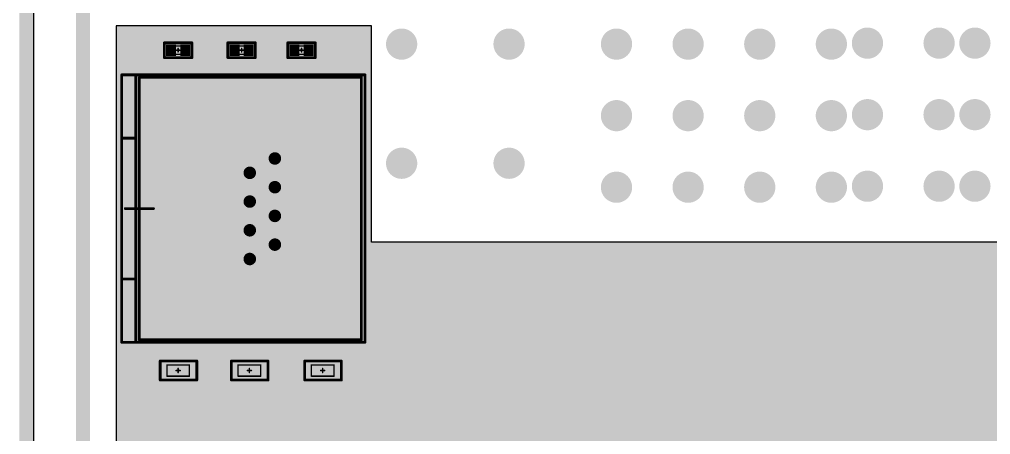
# Model space of a CAD drawing. Header units: millimetres. Extents: x 169 to 355, y 129 to 253.
# Drawn here: x 169.5 to 238.4, y 176.9 to 206.4 of the extents above; entities that cross this region are included whole.
import ezdxf

# ---------------------------------------------------------------- set-up
doc = ezdxf.new("R2010")
doc.units = ezdxf.units.MM
for name, color, linetype in [('BottomLayer', 5, 'Continuous'), ('BottomSolder', 6, 'Continuous'), ('InternalPlane1', 76, 'Continuous'), ('Mechanical1', 6, 'Continuous'), ('Mechanical15', 56, 'Continuous'), ('MultiLayer', 9, 'Continuous'), ('PadHoleLayer', 156, 'Continuous'), ('TopLayer', 1, 'Continuous'), ('TopOverlay', 2, 'Continuous'), ('TopPaste', 8, 'Continuous'), ('TopSolder', 216, 'Continuous')]:
    doc.layers.add(name, color=color, linetype=linetype)

# ---------------------------------------------------------------- blocks, each defined once
blk = doc.blocks.new('RJ_45_1376')
at = {"layer": 'BottomLayer'}
for points, const_width in [([(-3.935, 9.61, 1), (-3.185, 9.61, 1)], 0.75), ([(-1.895, 9.61, 1), (-1.145, 9.61, 1)], 0.75), ([(0.145, 9.61, 1), (0.895, 9.61, 1)], 0.75), ([(2.185, 9.61, 1), (2.935, 9.61, 1)], 0.75), ([(-8.68, 8.72, 1), (-7.58, 8.72, 1)], 1.1), ([(7.58, 8.72, 1), (8.68, 8.72, 1)], 1.1), ([(-2.915, 7.83, 1), (-2.165, 7.83, 1)], 0.75), ([(-0.875, 7.83, 1), (-0.125, 7.83, 1)], 0.75), ([(1.165, 7.83, 1), (1.915, 7.83, 1)], 0.75), ([(3.205, 7.83, 1), (3.955, 7.83, 1)], 0.75), ([(-7.163, 5.29, 1), (-5.537, 5.29, 1)], 1.625), ([(5.537, 5.29, 1), (7.163, 5.29, 1)], 1.625)]:
    blk.add_lwpolyline(points, format="xyb", close=True, dxfattribs=dict(at, const_width=const_width))
at = {"layer": 'BottomSolder'}
for points, const_width in [([(-3.986, 9.61, 1), (-3.134, 9.61, 1)], 0.852), ([(-1.946, 9.61, 1), (-1.094, 9.61, 1)], 0.852), ([(0.094, 9.61, 1), (0.946, 9.61, 1)], 0.852), ([(2.134, 9.61, 1), (2.986, 9.61, 1)], 0.852), ([(-8.731, 8.72, 1), (-7.529, 8.72, 1)], 1.202), ([(7.529, 8.72, 1), (8.731, 8.72, 1)], 1.202), ([(-2.966, 7.83, 1), (-2.114, 7.83, 1)], 0.852), ([(-0.926, 7.83, 1), (-0.074, 7.83, 1)], 0.852), ([(1.114, 7.83, 1), (1.966, 7.83, 1)], 0.852), ([(3.154, 7.83, 1), (4.006, 7.83, 1)], 0.852), ([(-7.213, 5.29, 1), (-5.487, 5.29, 1)], 1.727), ([(5.487, 5.29, 1), (7.213, 5.29, 1)], 1.727)]:
    blk.add_lwpolyline(points, format="xyb", close=True, dxfattribs=dict(at, const_width=const_width))
at = {"layer": 'InternalPlane1'}
for points, const_width in [([(-4.036, 9.61, 1), (-3.084, 9.61, 1)], 0.953), ([(-1.996, 9.61, 1), (-1.044, 9.61, 1)], 0.953), ([(0.044, 9.61, 1), (0.996, 9.61, 1)], 0.953), ([(2.084, 9.61, 1), (3.036, 9.61, 1)], 0.953), ([(-8.776, 8.72, 1), (-7.484, 8.72, 1)], 1.293), ([(7.484, 8.72, 1), (8.776, 8.72, 1)], 1.293), ([(-3.016, 7.83, 1), (-2.064, 7.83, 1)], 0.953), ([(-0.976, 7.83, 1), (-0.024, 7.83, 1)], 0.953), ([(1.064, 7.83, 1), (2.016, 7.83, 1)], 0.953), ([(3.104, 7.83, 1), (4.056, 7.83, 1)], 0.953), ([(-7.417, 5.29, 1), (-5.283, 5.29, 1)], 2.133), ([(5.283, 5.29, 1), (7.417, 5.29, 1)], 2.133)]:
    blk.add_lwpolyline(points, format="xyb", close=True, dxfattribs=dict(at, const_width=const_width))
at = {"layer": 'Mechanical1', "const_width": 0.2}
for points in [[(9.322, 15.748), (-9.322, 15.748)], [(-9.322, 0), (-9.322, 15.748)], [(9.322, 0), (9.322, 15.748)], [(9.322, 0), (-9.322, 0)]]:
    blk.add_lwpolyline(points, dxfattribs=at)
at = {"layer": 'Mechanical1', "const_width": 0.1}
for points in [[(-9.372, 15.748, 1), (-9.272, 15.748, 1)], [(-9.372, 15.748, 1), (-9.272, 15.748, 1)], [(9.272, 15.748, 1), (9.372, 15.748, 1)], [(9.272, 15.748, 1), (9.372, 15.748, 1)], [(-9.372, 0, 1), (-9.272, 0, 1)], [(-9.372, 0, 1), (-9.272, 0, 1)], [(9.272, 0, 1), (9.372, 0, 1)], [(9.272, 0, 1), (9.372, 0, 1)]]:
    blk.add_lwpolyline(points, format="xyb", close=True, dxfattribs=at)
at = {"layer": 'Mechanical15', "const_width": 0.2}
for points in [[(-9.5, -1.25), (-9.5, 16)], [(9.5, 16), (-9.5, 16)], [(9.5, -1.25), (9.5, 16)], [(0, -1), (0, 1)], [(1, 0), (-1, 0)], [(9.5, -1.25), (-9.5, -1.25)]]:
    blk.add_lwpolyline(points, dxfattribs=at)
at = {"layer": 'Mechanical15', "const_width": 0.1}
for points in [[(-9.55, 16, 1), (-9.45, 16, 1)], [(-9.55, 16, 1), (-9.45, 16, 1)], [(9.45, 16, 1), (9.55, 16, 1)], [(9.45, 16, 1), (9.55, 16, 1)], [(-0.05, 1, 1), (0.05, 1, 1)], [(-1.05, 0, 1), (-0.95, 0, 1)], [(0.95, 0, 1), (1.05, 0, 1)], [(-9.55, -1.25, 1), (-9.45, -1.25, 1)], [(-9.55, -1.25, 1), (-9.45, -1.25, 1)], [(-0.05, -1, 1), (0.05, -1, 1)], [(9.45, -1.25, 1), (9.55, -1.25, 1)], [(9.45, -1.25, 1), (9.55, -1.25, 1)]]:
    blk.add_lwpolyline(points, format="xyb", close=True, dxfattribs=at)
at = {"layer": 'MultiLayer'}
for points, const_width in [([(-3.935, 9.61, 1), (-3.185, 9.61, 1)], 0.75), ([(-1.895, 9.61, 1), (-1.145, 9.61, 1)], 0.75), ([(0.145, 9.61, 1), (0.895, 9.61, 1)], 0.75), ([(2.185, 9.61, 1), (2.935, 9.61, 1)], 0.75), ([(-8.68, 8.72, 1), (-7.58, 8.72, 1)], 1.1), ([(7.58, 8.72, 1), (8.68, 8.72, 1)], 1.1), ([(-2.915, 7.83, 1), (-2.165, 7.83, 1)], 0.75), ([(-0.875, 7.83, 1), (-0.125, 7.83, 1)], 0.75), ([(1.165, 7.83, 1), (1.915, 7.83, 1)], 0.75), ([(3.205, 7.83, 1), (3.955, 7.83, 1)], 0.75), ([(-7.163, 5.29, 1), (-5.537, 5.29, 1)], 1.625), ([(5.537, 5.29, 1), (7.163, 5.29, 1)], 1.625)]:
    blk.add_lwpolyline(points, format="xyb", close=True, dxfattribs=dict(at, const_width=const_width))
at = {"layer": 'PadHoleLayer'}
for points, const_width in [([(-3.782, 9.61, 1), (-3.338, 9.61, 1)], 0.445), ([(-1.742, 9.61, 1), (-1.298, 9.61, 1)], 0.445), ([(0.298, 9.61, 1), (0.742, 9.61, 1)], 0.445), ([(2.338, 9.61, 1), (2.782, 9.61, 1)], 0.445), ([(-8.522, 8.72, 1), (-7.738, 8.72, 1)], 0.785), ([(7.738, 8.72, 1), (8.522, 8.72, 1)], 0.785), ([(-2.762, 7.83, 1), (-2.318, 7.83, 1)], 0.445), ([(-0.722, 7.83, 1), (-0.278, 7.83, 1)], 0.445), ([(1.318, 7.83, 1), (1.762, 7.83, 1)], 0.445), ([(3.358, 7.83, 1), (3.802, 7.83, 1)], 0.445), ([(-7.163, 5.29, 1), (-5.537, 5.29, 1)], 1.625), ([(5.537, 5.29, 1), (7.163, 5.29, 1)], 1.625)]:
    blk.add_lwpolyline(points, format="xyb", close=True, dxfattribs=dict(at, const_width=const_width))
at = {"layer": 'TopLayer'}
for points, const_width in [([(-3.935, 9.61, 1), (-3.185, 9.61, 1)], 0.75), ([(-1.895, 9.61, 1), (-1.145, 9.61, 1)], 0.75), ([(0.145, 9.61, 1), (0.895, 9.61, 1)], 0.75), ([(2.185, 9.61, 1), (2.935, 9.61, 1)], 0.75), ([(-8.68, 8.72, 1), (-7.58, 8.72, 1)], 1.1), ([(7.58, 8.72, 1), (8.68, 8.72, 1)], 1.1), ([(-2.915, 7.83, 1), (-2.165, 7.83, 1)], 0.75), ([(-0.875, 7.83, 1), (-0.125, 7.83, 1)], 0.75), ([(1.165, 7.83, 1), (1.915, 7.83, 1)], 0.75), ([(3.205, 7.83, 1), (3.955, 7.83, 1)], 0.75), ([(-7.163, 5.29, 1), (-5.537, 5.29, 1)], 1.625), ([(5.537, 5.29, 1), (7.163, 5.29, 1)], 1.625)]:
    blk.add_lwpolyline(points, format="xyb", close=True, dxfattribs=dict(at, const_width=const_width))
at = {"layer": 'TopOverlay', "const_width": 0.2}
for points in [[(9.5, 16), (-9.5, 16)], [(-9.5, -0.25), (-9.5, 16)], [(9.5, -0.25), (9.5, 16)], [(9.5, -0.25), (-9.5, -0.25)], [(-9.5, -1.25), (-9.5, -0.25)], [(-5, -1.25), (-5, -0.25)], [(5, -1.25), (5, -0.25)], [(9.5, -1.25), (9.5, -0.25)], [(9.5, -1.25), (-9.5, -1.25)]]:
    blk.add_lwpolyline(points, dxfattribs=at)
at = {"layer": 'TopOverlay', "const_width": 0.1}
for points in [[(-9.55, 16, 1), (-9.45, 16, 1)], [(-9.55, 16, 1), (-9.45, 16, 1)], [(9.45, 16, 1), (9.55, 16, 1)], [(9.45, 16, 1), (9.55, 16, 1)], [(-9.55, -0.25, 1), (-9.45, -0.25, 1)], [(-9.55, -0.25, 1), (-9.45, -0.25, 1)], [(-9.55, -0.25, 1), (-9.45, -0.25, 1)], [(-5.05, -0.25, 1), (-4.95, -0.25, 1)], [(4.95, -0.25, 1), (5.05, -0.25, 1)], [(9.45, -0.25, 1), (9.55, -0.25, 1)], [(9.45, -0.25, 1), (9.55, -0.25, 1)], [(9.45, -0.25, 1), (9.55, -0.25, 1)], [(-9.55, -1.25, 1), (-9.45, -1.25, 1)], [(-9.55, -1.25, 1), (-9.45, -1.25, 1)], [(-5.05, -1.25, 1), (-4.95, -1.25, 1)], [(4.95, -1.25, 1), (5.05, -1.25, 1)], [(9.45, -1.25, 1), (9.55, -1.25, 1)], [(9.45, -1.25, 1), (9.55, -1.25, 1)]]:
    blk.add_lwpolyline(points, format="xyb", close=True, dxfattribs=at)
at = {"layer": 'TopOverlay'}
for points in [[(-9.5, -1.25), (-5, -1.25), (-9.5, -0.25), (-5, -0.25)], [(5, -1.25), (9.5, -1.25), (5, -0.25), (9.5, -0.25)]]:
    blk.add_solid(points, dxfattribs=at)
at = {"layer": 'TopSolder'}
for points, const_width in [([(-3.986, 9.61, 1), (-3.134, 9.61, 1)], 0.852), ([(-1.946, 9.61, 1), (-1.094, 9.61, 1)], 0.852), ([(0.094, 9.61, 1), (0.946, 9.61, 1)], 0.852), ([(2.134, 9.61, 1), (2.986, 9.61, 1)], 0.852), ([(-8.731, 8.72, 1), (-7.529, 8.72, 1)], 1.202), ([(7.529, 8.72, 1), (8.731, 8.72, 1)], 1.202), ([(-2.966, 7.83, 1), (-2.114, 7.83, 1)], 0.852), ([(-0.926, 7.83, 1), (-0.074, 7.83, 1)], 0.852), ([(1.114, 7.83, 1), (1.966, 7.83, 1)], 0.852), ([(3.154, 7.83, 1), (4.006, 7.83, 1)], 0.852), ([(-7.213, 5.29, 1), (-5.487, 5.29, 1)], 1.727), ([(5.487, 5.29, 1), (7.213, 5.29, 1)], 1.727)]:
    blk.add_lwpolyline(points, format="xyb", close=True, dxfattribs=dict(at, const_width=const_width))
blk = doc.blocks.new('R0402_1613')
at = {"layer": 'Mechanical1', "const_width": 0.1}
for points in [[(0.52, 0.3), (-0.52, 0.3)], [(-0.52, 0.3), (-0.52, -0.3)], [(0.52, 0.3), (0.52, -0.3)], [(0.52, -0.3), (-0.52, -0.3)]]:
    blk.add_lwpolyline(points, dxfattribs=at)
at = {"layer": 'Mechanical1', "const_width": 0.05}
for points in [[(-0.545, 0.3, 1), (-0.495, 0.3, 1)], [(-0.545, 0.3, 1), (-0.495, 0.3, 1)], [(0.495, 0.3, 1), (0.545, 0.3, 1)], [(0.495, 0.3, 1), (0.545, 0.3, 1)], [(-0.545, -0.3, 1), (-0.495, -0.3, 1)], [(-0.545, -0.3, 1), (-0.495, -0.3, 1)], [(0.495, -0.3, 1), (0.545, -0.3, 1)], [(0.495, -0.3, 1), (0.545, -0.3, 1)]]:
    blk.add_lwpolyline(points, format="xyb", close=True, dxfattribs=at)
at = {"layer": 'Mechanical15', "const_width": 0.1}
for points in [[(0.975, 0.525), (-0.975, 0.525)], [(-0.975, 0.525), (-0.975, -0.525)], [(0.125, 0), (-0.125, 0)], [(0, 0.125), (0, -0.125)], [(0.975, 0.525), (0.975, -0.525)], [(0.975, -0.525), (-0.975, -0.525)]]:
    blk.add_lwpolyline(points, dxfattribs=at)
at = {"layer": 'Mechanical15', "const_width": 0.05}
for points in [[(-1, 0.525, 1), (-0.95, 0.525, 1)], [(-1, 0.525, 1), (-0.95, 0.525, 1)], [(-0.15, 0, 1), (-0.1, 0, 1)], [(-0.025, 0.125, 1), (0.025, 0.125, 1)], [(0.1, 0, 1), (0.15, 0, 1)], [(0.95, 0.525, 1), (1, 0.525, 1)], [(0.95, 0.525, 1), (1, 0.525, 1)], [(-1, -0.525, 1), (-0.95, -0.525, 1)], [(-1, -0.525, 1), (-0.95, -0.525, 1)], [(-0.025, -0.125, 1), (0.025, -0.125, 1)], [(0.95, -0.525, 1), (1, -0.525, 1)], [(0.95, -0.525, 1), (1, -0.525, 1)]]:
    blk.add_lwpolyline(points, format="xyb", close=True, dxfattribs=at)
at = {"layer": 'TopLayer'}
for points in [[(-0.75, 0.3), (-0.75, -0.3), (-0.25, 0.3), (-0.25, -0.3)], [(0.25, 0.3), (0.25, -0.3), (0.75, 0.3), (0.75, -0.3)]]:
    blk.add_solid(points, dxfattribs=at)
at = {"layer": 'TopOverlay', "const_width": 0.2}
for points in [[(-0.975, 0.525), (-0.975, -0.525)], [(0.975, 0.525), (-0.975, 0.525)], [(0.975, 0.525), (0.975, -0.525)], [(0.975, -0.525), (-0.975, -0.525)]]:
    blk.add_lwpolyline(points, dxfattribs=at)
at = {"layer": 'TopOverlay', "const_width": 0.1}
for points in [[(-1.025, 0.525, 1), (-0.925, 0.525, 1)], [(-1.025, 0.525, 1), (-0.925, 0.525, 1)], [(0.925, 0.525, 1), (1.025, 0.525, 1)], [(0.925, 0.525, 1), (1.025, 0.525, 1)], [(-1.025, -0.525, 1), (-0.925, -0.525, 1)], [(-1.025, -0.525, 1), (-0.925, -0.525, 1)], [(0.925, -0.525, 1), (1.025, -0.525, 1)], [(0.925, -0.525, 1), (1.025, -0.525, 1)]]:
    blk.add_lwpolyline(points, format="xyb", close=True, dxfattribs=at)
at = {"layer": 'TopPaste'}
for points in [[(-0.75, 0.3), (-0.75, -0.3), (-0.25, 0.3), (-0.25, -0.3)], [(0.25, 0.3), (0.25, -0.3), (0.75, 0.3), (0.75, -0.3)]]:
    blk.add_solid(points, dxfattribs=at)
at = {"layer": 'TopSolder'}
for points in [[(-0.852, 0.402), (-0.852, -0.402), (-0.148, 0.402), (-0.148, -0.402)], [(0.148, 0.402), (0.148, -0.402), (0.852, 0.402), (0.852, -0.402)]]:
    blk.add_solid(points, dxfattribs=at)
blk = doc.blocks.new('R0402_1614')
at = {"layer": 'Mechanical1', "const_width": 0.1}
for points in [[(0.52, 0.3), (-0.52, 0.3)], [(-0.52, 0.3), (-0.52, -0.3)], [(0.52, 0.3), (0.52, -0.3)], [(0.52, -0.3), (-0.52, -0.3)]]:
    blk.add_lwpolyline(points, dxfattribs=at)
at = {"layer": 'Mechanical1', "const_width": 0.05}
for points in [[(-0.545, 0.3, 1), (-0.495, 0.3, 1)], [(-0.545, 0.3, 1), (-0.495, 0.3, 1)], [(0.495, 0.3, 1), (0.545, 0.3, 1)], [(0.495, 0.3, 1), (0.545, 0.3, 1)], [(-0.545, -0.3, 1), (-0.495, -0.3, 1)], [(-0.545, -0.3, 1), (-0.495, -0.3, 1)], [(0.495, -0.3, 1), (0.545, -0.3, 1)], [(0.495, -0.3, 1), (0.545, -0.3, 1)]]:
    blk.add_lwpolyline(points, format="xyb", close=True, dxfattribs=at)
at = {"layer": 'Mechanical15', "const_width": 0.1}
for points in [[(0.975, 0.525), (-0.975, 0.525)], [(-0.975, 0.525), (-0.975, -0.525)], [(0.125, 0), (-0.125, 0)], [(0, 0.125), (0, -0.125)], [(0.975, 0.525), (0.975, -0.525)], [(0.975, -0.525), (-0.975, -0.525)]]:
    blk.add_lwpolyline(points, dxfattribs=at)
at = {"layer": 'Mechanical15', "const_width": 0.05}
for points in [[(-1, 0.525, 1), (-0.95, 0.525, 1)], [(-1, 0.525, 1), (-0.95, 0.525, 1)], [(-0.15, 0, 1), (-0.1, 0, 1)], [(-0.025, 0.125, 1), (0.025, 0.125, 1)], [(0.1, 0, 1), (0.15, 0, 1)], [(0.95, 0.525, 1), (1, 0.525, 1)], [(0.95, 0.525, 1), (1, 0.525, 1)], [(-1, -0.525, 1), (-0.95, -0.525, 1)], [(-1, -0.525, 1), (-0.95, -0.525, 1)], [(-0.025, -0.125, 1), (0.025, -0.125, 1)], [(0.95, -0.525, 1), (1, -0.525, 1)], [(0.95, -0.525, 1), (1, -0.525, 1)]]:
    blk.add_lwpolyline(points, format="xyb", close=True, dxfattribs=at)
at = {"layer": 'TopLayer'}
for points in [[(-0.75, 0.3), (-0.75, -0.3), (-0.25, 0.3), (-0.25, -0.3)], [(0.25, 0.3), (0.25, -0.3), (0.75, 0.3), (0.75, -0.3)]]:
    blk.add_solid(points, dxfattribs=at)
at = {"layer": 'TopOverlay', "const_width": 0.2}
for points in [[(-0.975, 0.525), (-0.975, -0.525)], [(0.975, 0.525), (-0.975, 0.525)], [(0.975, 0.525), (0.975, -0.525)], [(0.975, -0.525), (-0.975, -0.525)]]:
    blk.add_lwpolyline(points, dxfattribs=at)
at = {"layer": 'TopOverlay', "const_width": 0.1}
for points in [[(-1.025, 0.525, 1), (-0.925, 0.525, 1)], [(-1.025, 0.525, 1), (-0.925, 0.525, 1)], [(0.925, 0.525, 1), (1.025, 0.525, 1)], [(0.925, 0.525, 1), (1.025, 0.525, 1)], [(-1.025, -0.525, 1), (-0.925, -0.525, 1)], [(-1.025, -0.525, 1), (-0.925, -0.525, 1)], [(0.925, -0.525, 1), (1.025, -0.525, 1)], [(0.925, -0.525, 1), (1.025, -0.525, 1)]]:
    blk.add_lwpolyline(points, format="xyb", close=True, dxfattribs=at)
at = {"layer": 'TopPaste'}
for points in [[(-0.75, 0.3), (-0.75, -0.3), (-0.25, 0.3), (-0.25, -0.3)], [(0.25, 0.3), (0.25, -0.3), (0.75, 0.3), (0.75, -0.3)]]:
    blk.add_solid(points, dxfattribs=at)
at = {"layer": 'TopSolder'}
for points in [[(-0.852, 0.402), (-0.852, -0.402), (-0.148, 0.402), (-0.148, -0.402)], [(0.148, 0.402), (0.148, -0.402), (0.852, 0.402), (0.852, -0.402)]]:
    blk.add_solid(points, dxfattribs=at)
blk = doc.blocks.new('R0402_1615')
at = {"layer": 'Mechanical1', "const_width": 0.1}
for points in [[(0.52, 0.3), (-0.52, 0.3)], [(-0.52, 0.3), (-0.52, -0.3)], [(0.52, 0.3), (0.52, -0.3)], [(0.52, -0.3), (-0.52, -0.3)]]:
    blk.add_lwpolyline(points, dxfattribs=at)
at = {"layer": 'Mechanical1', "const_width": 0.05}
for points in [[(-0.545, 0.3, 1), (-0.495, 0.3, 1)], [(-0.545, 0.3, 1), (-0.495, 0.3, 1)], [(0.495, 0.3, 1), (0.545, 0.3, 1)], [(0.495, 0.3, 1), (0.545, 0.3, 1)], [(-0.545, -0.3, 1), (-0.495, -0.3, 1)], [(-0.545, -0.3, 1), (-0.495, -0.3, 1)], [(0.495, -0.3, 1), (0.545, -0.3, 1)], [(0.495, -0.3, 1), (0.545, -0.3, 1)]]:
    blk.add_lwpolyline(points, format="xyb", close=True, dxfattribs=at)
at = {"layer": 'Mechanical15', "const_width": 0.1}
for points in [[(0.975, 0.525), (-0.975, 0.525)], [(-0.975, 0.525), (-0.975, -0.525)], [(0.125, 0), (-0.125, 0)], [(0, 0.125), (0, -0.125)], [(0.975, 0.525), (0.975, -0.525)], [(0.975, -0.525), (-0.975, -0.525)]]:
    blk.add_lwpolyline(points, dxfattribs=at)
at = {"layer": 'Mechanical15', "const_width": 0.05}
for points in [[(-1, 0.525, 1), (-0.95, 0.525, 1)], [(-1, 0.525, 1), (-0.95, 0.525, 1)], [(-0.15, 0, 1), (-0.1, 0, 1)], [(-0.025, 0.125, 1), (0.025, 0.125, 1)], [(0.1, 0, 1), (0.15, 0, 1)], [(0.95, 0.525, 1), (1, 0.525, 1)], [(0.95, 0.525, 1), (1, 0.525, 1)], [(-1, -0.525, 1), (-0.95, -0.525, 1)], [(-1, -0.525, 1), (-0.95, -0.525, 1)], [(-0.025, -0.125, 1), (0.025, -0.125, 1)], [(0.95, -0.525, 1), (1, -0.525, 1)], [(0.95, -0.525, 1), (1, -0.525, 1)]]:
    blk.add_lwpolyline(points, format="xyb", close=True, dxfattribs=at)
at = {"layer": 'TopLayer'}
for points in [[(-0.75, 0.3), (-0.75, -0.3), (-0.25, 0.3), (-0.25, -0.3)], [(0.25, 0.3), (0.25, -0.3), (0.75, 0.3), (0.75, -0.3)]]:
    blk.add_solid(points, dxfattribs=at)
at = {"layer": 'TopOverlay', "const_width": 0.2}
for points in [[(-0.975, 0.525), (-0.975, -0.525)], [(0.975, 0.525), (-0.975, 0.525)], [(0.975, 0.525), (0.975, -0.525)], [(0.975, -0.525), (-0.975, -0.525)]]:
    blk.add_lwpolyline(points, dxfattribs=at)
at = {"layer": 'TopOverlay', "const_width": 0.1}
for points in [[(-1.025, 0.525, 1), (-0.925, 0.525, 1)], [(-1.025, 0.525, 1), (-0.925, 0.525, 1)], [(0.925, 0.525, 1), (1.025, 0.525, 1)], [(0.925, 0.525, 1), (1.025, 0.525, 1)], [(-1.025, -0.525, 1), (-0.925, -0.525, 1)], [(-1.025, -0.525, 1), (-0.925, -0.525, 1)], [(0.925, -0.525, 1), (1.025, -0.525, 1)], [(0.925, -0.525, 1), (1.025, -0.525, 1)]]:
    blk.add_lwpolyline(points, format="xyb", close=True, dxfattribs=at)
at = {"layer": 'TopPaste'}
for points in [[(-0.75, 0.3), (-0.75, -0.3), (-0.25, 0.3), (-0.25, -0.3)], [(0.25, 0.3), (0.25, -0.3), (0.75, 0.3), (0.75, -0.3)]]:
    blk.add_solid(points, dxfattribs=at)
at = {"layer": 'TopSolder'}
for points in [[(-0.852, 0.402), (-0.852, -0.402), (-0.148, 0.402), (-0.148, -0.402)], [(0.148, 0.402), (0.148, -0.402), (0.852, 0.402), (0.852, -0.402)]]:
    blk.add_solid(points, dxfattribs=at)
blk = doc.blocks.new('R0603_1616')
at = {"layer": 'Mechanical1', "const_width": 0.1}
for points in [[(-0.8, -0.4), (-0.8, 0.4)], [(-0.8, 0.4), (0.8, 0.4)], [(0.8, -0.4), (0.8, 0.4)], [(-0.8, -0.4), (0.8, -0.4)]]:
    blk.add_lwpolyline(points, dxfattribs=at)
at = {"layer": 'Mechanical1', "const_width": 0.05}
for points in [[(-0.825, 0.4, 1), (-0.775, 0.4, 1)], [(-0.825, 0.4, 1), (-0.775, 0.4, 1)], [(0.775, 0.4, 1), (0.825, 0.4, 1)], [(0.775, 0.4, 1), (0.825, 0.4, 1)], [(-0.825, -0.4, 1), (-0.775, -0.4, 1)], [(-0.825, -0.4, 1), (-0.775, -0.4, 1)], [(0.775, -0.4, 1), (0.825, -0.4, 1)], [(0.775, -0.4, 1), (0.825, -0.4, 1)]]:
    blk.add_lwpolyline(points, format="xyb", close=True, dxfattribs=at)
at = {"layer": 'Mechanical15', "const_width": 0.1}
for points in [[(-1.275, -0.675), (-1.275, 0.675)], [(-1.275, 0.675), (1.325, 0.675)], [(1.325, -0.675), (1.325, 0.675)], [(-0.15, 0), (0.15, 0)], [(0, -0.15), (0, 0.15)], [(-1.275, -0.675), (1.325, -0.675)]]:
    blk.add_lwpolyline(points, dxfattribs=at)
at = {"layer": 'Mechanical15', "const_width": 0.05}
for points in [[(-1.3, 0.675, 1), (-1.25, 0.675, 1)], [(-1.3, 0.675, 1), (-1.25, 0.675, 1)], [(1.3, 0.675, 1), (1.35, 0.675, 1)], [(1.3, 0.675, 1), (1.35, 0.675, 1)], [(-0.175, 0, 1), (-0.125, 0, 1)], [(-0.025, 0.15, 1), (0.025, 0.15, 1)], [(0.125, 0, 1), (0.175, 0, 1)], [(-1.3, -0.675, 1), (-1.25, -0.675, 1)], [(-1.3, -0.675, 1), (-1.25, -0.675, 1)], [(-0.025, -0.15, 1), (0.025, -0.15, 1)], [(1.3, -0.675, 1), (1.35, -0.675, 1)], [(1.3, -0.675, 1), (1.35, -0.675, 1)]]:
    blk.add_lwpolyline(points, format="xyb", close=True, dxfattribs=at)
at = {"layer": 'TopLayer'}
for points in [[(-1.05, 0.45), (-1.05, -0.45), (-0.45, 0.45), (-0.45, -0.45)], [(0.5, 0.45), (0.5, -0.45), (1.1, 0.45), (1.1, -0.45)]]:
    blk.add_solid(points, dxfattribs=at)
at = {"layer": 'TopOverlay', "const_width": 0.2}
for points in [[(-1.275, -0.675), (-1.275, 0.675)], [(-1.275, 0.675), (1.325, 0.675)], [(1.325, -0.675), (1.325, 0.675)], [(-1.275, -0.675), (1.325, -0.675)]]:
    blk.add_lwpolyline(points, dxfattribs=at)
at = {"layer": 'TopOverlay', "const_width": 0.1}
for points in [[(-1.325, 0.675, 1), (-1.225, 0.675, 1)], [(-1.325, 0.675, 1), (-1.225, 0.675, 1)], [(1.275, 0.675, 1), (1.375, 0.675, 1)], [(1.275, 0.675, 1), (1.375, 0.675, 1)], [(-1.325, -0.675, 1), (-1.225, -0.675, 1)], [(-1.325, -0.675, 1), (-1.225, -0.675, 1)], [(1.275, -0.675, 1), (1.375, -0.675, 1)], [(1.275, -0.675, 1), (1.375, -0.675, 1)]]:
    blk.add_lwpolyline(points, format="xyb", close=True, dxfattribs=at)
at = {"layer": 'TopPaste'}
for points in [[(-1.05, 0.45), (-1.05, -0.45), (-0.45, 0.45), (-0.45, -0.45)], [(0.5, 0.45), (0.5, -0.45), (1.1, 0.45), (1.1, -0.45)]]:
    blk.add_solid(points, dxfattribs=at)
at = {"layer": 'TopSolder'}
for points in [[(-1.152, 0.552), (-1.152, -0.552), (-0.348, 0.552), (-0.348, -0.552)], [(0.398, 0.552), (0.398, -0.552), (1.202, 0.552), (1.202, -0.552)]]:
    blk.add_solid(points, dxfattribs=at)
blk = doc.blocks.new('R0603_1617')
at = {"layer": 'Mechanical1', "const_width": 0.1}
for points in [[(-0.8, -0.4), (-0.8, 0.4)], [(-0.8, 0.4), (0.8, 0.4)], [(0.8, -0.4), (0.8, 0.4)], [(-0.8, -0.4), (0.8, -0.4)]]:
    blk.add_lwpolyline(points, dxfattribs=at)
at = {"layer": 'Mechanical1', "const_width": 0.05}
for points in [[(-0.825, 0.4, 1), (-0.775, 0.4, 1)], [(-0.825, 0.4, 1), (-0.775, 0.4, 1)], [(0.775, 0.4, 1), (0.825, 0.4, 1)], [(0.775, 0.4, 1), (0.825, 0.4, 1)], [(-0.825, -0.4, 1), (-0.775, -0.4, 1)], [(-0.825, -0.4, 1), (-0.775, -0.4, 1)], [(0.775, -0.4, 1), (0.825, -0.4, 1)], [(0.775, -0.4, 1), (0.825, -0.4, 1)]]:
    blk.add_lwpolyline(points, format="xyb", close=True, dxfattribs=at)
at = {"layer": 'Mechanical15', "const_width": 0.1}
for points in [[(-1.275, -0.675), (-1.275, 0.675)], [(-1.275, 0.675), (1.325, 0.675)], [(1.325, -0.675), (1.325, 0.675)], [(-0.15, 0), (0.15, 0)], [(0, -0.15), (0, 0.15)], [(-1.275, -0.675), (1.325, -0.675)]]:
    blk.add_lwpolyline(points, dxfattribs=at)
at = {"layer": 'Mechanical15', "const_width": 0.05}
for points in [[(-1.3, 0.675, 1), (-1.25, 0.675, 1)], [(-1.3, 0.675, 1), (-1.25, 0.675, 1)], [(1.3, 0.675, 1), (1.35, 0.675, 1)], [(1.3, 0.675, 1), (1.35, 0.675, 1)], [(-0.175, 0, 1), (-0.125, 0, 1)], [(-0.025, 0.15, 1), (0.025, 0.15, 1)], [(0.125, 0, 1), (0.175, 0, 1)], [(-1.3, -0.675, 1), (-1.25, -0.675, 1)], [(-1.3, -0.675, 1), (-1.25, -0.675, 1)], [(-0.025, -0.15, 1), (0.025, -0.15, 1)], [(1.3, -0.675, 1), (1.35, -0.675, 1)], [(1.3, -0.675, 1), (1.35, -0.675, 1)]]:
    blk.add_lwpolyline(points, format="xyb", close=True, dxfattribs=at)
at = {"layer": 'TopLayer'}
for points in [[(-1.05, 0.45), (-1.05, -0.45), (-0.45, 0.45), (-0.45, -0.45)], [(0.5, 0.45), (0.5, -0.45), (1.1, 0.45), (1.1, -0.45)]]:
    blk.add_solid(points, dxfattribs=at)
at = {"layer": 'TopOverlay', "const_width": 0.2}
for points in [[(-1.275, -0.675), (-1.275, 0.675)], [(-1.275, 0.675), (1.325, 0.675)], [(1.325, -0.675), (1.325, 0.675)], [(-1.275, -0.675), (1.325, -0.675)]]:
    blk.add_lwpolyline(points, dxfattribs=at)
at = {"layer": 'TopOverlay', "const_width": 0.1}
for points in [[(-1.325, 0.675, 1), (-1.225, 0.675, 1)], [(-1.325, 0.675, 1), (-1.225, 0.675, 1)], [(1.275, 0.675, 1), (1.375, 0.675, 1)], [(1.275, 0.675, 1), (1.375, 0.675, 1)], [(-1.325, -0.675, 1), (-1.225, -0.675, 1)], [(-1.325, -0.675, 1), (-1.225, -0.675, 1)], [(1.275, -0.675, 1), (1.375, -0.675, 1)], [(1.275, -0.675, 1), (1.375, -0.675, 1)]]:
    blk.add_lwpolyline(points, format="xyb", close=True, dxfattribs=at)
at = {"layer": 'TopPaste'}
for points in [[(-1.05, 0.45), (-1.05, -0.45), (-0.45, 0.45), (-0.45, -0.45)], [(0.5, 0.45), (0.5, -0.45), (1.1, 0.45), (1.1, -0.45)]]:
    blk.add_solid(points, dxfattribs=at)
at = {"layer": 'TopSolder'}
for points in [[(-1.152, 0.552), (-1.152, -0.552), (-0.348, 0.552), (-0.348, -0.552)], [(0.398, 0.552), (0.398, -0.552), (1.202, 0.552), (1.202, -0.552)]]:
    blk.add_solid(points, dxfattribs=at)
blk = doc.blocks.new('R0603_1618')
at = {"layer": 'Mechanical1', "const_width": 0.1}
for points in [[(-0.8, -0.4), (-0.8, 0.4)], [(-0.8, 0.4), (0.8, 0.4)], [(0.8, -0.4), (0.8, 0.4)], [(-0.8, -0.4), (0.8, -0.4)]]:
    blk.add_lwpolyline(points, dxfattribs=at)
at = {"layer": 'Mechanical1', "const_width": 0.05}
for points in [[(-0.825, 0.4, 1), (-0.775, 0.4, 1)], [(-0.825, 0.4, 1), (-0.775, 0.4, 1)], [(0.775, 0.4, 1), (0.825, 0.4, 1)], [(0.775, 0.4, 1), (0.825, 0.4, 1)], [(-0.825, -0.4, 1), (-0.775, -0.4, 1)], [(-0.825, -0.4, 1), (-0.775, -0.4, 1)], [(0.775, -0.4, 1), (0.825, -0.4, 1)], [(0.775, -0.4, 1), (0.825, -0.4, 1)]]:
    blk.add_lwpolyline(points, format="xyb", close=True, dxfattribs=at)
at = {"layer": 'Mechanical15', "const_width": 0.1}
for points in [[(-1.275, -0.675), (-1.275, 0.675)], [(-1.275, 0.675), (1.325, 0.675)], [(1.325, -0.675), (1.325, 0.675)], [(-0.15, 0), (0.15, 0)], [(0, -0.15), (0, 0.15)], [(-1.275, -0.675), (1.325, -0.675)]]:
    blk.add_lwpolyline(points, dxfattribs=at)
at = {"layer": 'Mechanical15', "const_width": 0.05}
for points in [[(-1.3, 0.675, 1), (-1.25, 0.675, 1)], [(-1.3, 0.675, 1), (-1.25, 0.675, 1)], [(1.3, 0.675, 1), (1.35, 0.675, 1)], [(1.3, 0.675, 1), (1.35, 0.675, 1)], [(-0.175, 0, 1), (-0.125, 0, 1)], [(-0.025, 0.15, 1), (0.025, 0.15, 1)], [(0.125, 0, 1), (0.175, 0, 1)], [(-1.3, -0.675, 1), (-1.25, -0.675, 1)], [(-1.3, -0.675, 1), (-1.25, -0.675, 1)], [(-0.025, -0.15, 1), (0.025, -0.15, 1)], [(1.3, -0.675, 1), (1.35, -0.675, 1)], [(1.3, -0.675, 1), (1.35, -0.675, 1)]]:
    blk.add_lwpolyline(points, format="xyb", close=True, dxfattribs=at)
at = {"layer": 'TopLayer'}
for points in [[(-1.05, 0.45), (-1.05, -0.45), (-0.45, 0.45), (-0.45, -0.45)], [(0.5, 0.45), (0.5, -0.45), (1.1, 0.45), (1.1, -0.45)]]:
    blk.add_solid(points, dxfattribs=at)
at = {"layer": 'TopOverlay', "const_width": 0.2}
for points in [[(-1.275, -0.675), (-1.275, 0.675)], [(-1.275, 0.675), (1.325, 0.675)], [(1.325, -0.675), (1.325, 0.675)], [(-1.275, -0.675), (1.325, -0.675)]]:
    blk.add_lwpolyline(points, dxfattribs=at)
at = {"layer": 'TopOverlay', "const_width": 0.1}
for points in [[(-1.325, 0.675, 1), (-1.225, 0.675, 1)], [(-1.325, 0.675, 1), (-1.225, 0.675, 1)], [(1.275, 0.675, 1), (1.375, 0.675, 1)], [(1.275, 0.675, 1), (1.375, 0.675, 1)], [(-1.325, -0.675, 1), (-1.225, -0.675, 1)], [(-1.325, -0.675, 1), (-1.225, -0.675, 1)], [(1.275, -0.675, 1), (1.375, -0.675, 1)], [(1.275, -0.675, 1), (1.375, -0.675, 1)]]:
    blk.add_lwpolyline(points, format="xyb", close=True, dxfattribs=at)
at = {"layer": 'TopPaste'}
for points in [[(-1.05, 0.45), (-1.05, -0.45), (-0.45, 0.45), (-0.45, -0.45)], [(0.5, 0.45), (0.5, -0.45), (1.1, 0.45), (1.1, -0.45)]]:
    blk.add_solid(points, dxfattribs=at)
at = {"layer": 'TopSolder'}
for points in [[(-1.152, 0.552), (-1.152, -0.552), (-0.348, 0.552), (-0.348, -0.552)], [(0.398, 0.552), (0.398, -0.552), (1.202, 0.552), (1.202, -0.552)]]:
    blk.add_solid(points, dxfattribs=at)

msp = doc.modelspace()

# ---------------------------------------------------------------- linework, layer by layer
at = {"layer": 'BottomLayer', "const_width": 1}
msp.add_lwpolyline([(174, 134), (174, 246)], dxfattribs=at)
at = {"layer": 'BottomLayer', "const_width": 0.9}
for points in [[(196.15, 204.68, 1), (197.05, 204.68, 1)], [(203.77, 204.68, 1), (204.67, 204.68, 1)], [(211.39, 204.68, 1), (212.29, 204.68, 1)], [(216.47, 204.68, 1), (217.37, 204.68, 1)], [(221.55, 204.68, 1), (222.45, 204.68, 1)], [(226.63, 204.68, 1), (227.53, 204.68, 1)], [(229.19, 204.75, 1), (230.09, 204.75, 1)], [(234.27, 204.75, 1), (235.17, 204.75, 1)], [(236.81, 204.75, 1), (237.71, 204.75, 1)], [(211.39, 199.6, 1), (212.29, 199.6, 1)], [(216.47, 199.6, 1), (217.37, 199.6, 1)], [(221.55, 199.6, 1), (222.45, 199.6, 1)], [(226.63, 199.6, 1), (227.53, 199.6, 1)], [(229.19, 199.67, 1), (230.09, 199.67, 1)], [(234.27, 199.67, 1), (235.17, 199.67, 1)], [(236.81, 199.67, 1), (237.71, 199.67, 1)], [(196.15, 196.22, 1), (197.05, 196.22, 1)], [(203.77, 196.22, 1), (204.67, 196.22, 1)], [(211.39, 194.52, 1), (212.29, 194.52, 1)], [(216.47, 194.52, 1), (217.37, 194.52, 1)], [(221.55, 194.52, 1), (222.45, 194.52, 1)], [(226.63, 194.52, 1), (227.53, 194.52, 1)], [(229.19, 194.59, 1), (230.09, 194.59, 1)], [(234.27, 194.59, 1), (235.17, 194.59, 1)], [(236.81, 194.59, 1), (237.71, 194.59, 1)], [(211.39, 189.44, 1), (212.29, 189.44, 1)], [(216.47, 189.44, 1), (217.37, 189.44, 1)], [(221.55, 189.44, 1), (222.45, 189.44, 1)], [(226.63, 189.44, 1), (227.53, 189.44, 1)], [(229.19, 189.51, 1), (230.09, 189.51, 1)], [(234.27, 189.51, 1), (235.17, 189.51, 1)], [(236.81, 189.51, 1), (237.71, 189.51, 1)], [(196.15, 187.75, 1), (197.05, 187.75, 1)], [(203.77, 187.75, 1), (204.67, 187.75, 1)], [(229.19, 184.43, 1), (230.09, 184.43, 1)], [(234.27, 184.43, 1), (235.17, 184.43, 1)], [(236.81, 184.43, 1), (237.71, 184.43, 1)], [(211.39, 184.36, 1), (212.29, 184.36, 1)], [(216.47, 184.36, 1), (217.37, 184.36, 1)], [(221.55, 184.36, 1), (222.45, 184.36, 1)], [(226.63, 184.36, 1), (227.53, 184.36, 1)], [(196.15, 179.28, 1), (197.05, 179.28, 1)], [(203.77, 179.28, 1), (204.67, 179.28, 1)], [(211.39, 179.28, 1), (212.29, 179.28, 1)], [(211.39, 179.28, 1), (212.29, 179.28, 1)], [(216.47, 179.28, 1), (217.37, 179.28, 1)], [(221.55, 179.28, 1), (222.45, 179.28, 1)], [(226.63, 179.28, 1), (227.53, 179.28, 1)], [(229.19, 179.35, 1), (230.09, 179.35, 1)], [(234.27, 179.35, 1), (235.17, 179.35, 1)], [(236.81, 179.35, 1), (237.71, 179.35, 1)]]:
    msp.add_lwpolyline(points, format="xyb", close=True, dxfattribs=at)
at = {"layer": 'BottomSolder', "const_width": 1.002}
for points in [[(196.099, 204.68, 1), (197.101, 204.68, 1)], [(203.719, 204.68, 1), (204.721, 204.68, 1)], [(211.339, 204.68, 1), (212.341, 204.68, 1)], [(216.419, 204.68, 1), (217.421, 204.68, 1)], [(221.499, 204.68, 1), (222.501, 204.68, 1)], [(226.579, 204.68, 1), (227.581, 204.68, 1)], [(229.139, 204.75, 1), (230.141, 204.75, 1)], [(234.219, 204.75, 1), (235.221, 204.75, 1)], [(236.759, 204.75, 1), (237.761, 204.75, 1)], [(211.339, 199.6, 1), (212.341, 199.6, 1)], [(216.419, 199.6, 1), (217.421, 199.6, 1)], [(221.499, 199.6, 1), (222.501, 199.6, 1)], [(226.579, 199.6, 1), (227.581, 199.6, 1)], [(229.139, 199.67, 1), (230.141, 199.67, 1)], [(234.219, 199.67, 1), (235.221, 199.67, 1)], [(236.759, 199.67, 1), (237.761, 199.67, 1)], [(196.099, 196.22, 1), (197.101, 196.22, 1)], [(203.719, 196.22, 1), (204.721, 196.22, 1)], [(211.339, 194.52, 1), (212.341, 194.52, 1)], [(216.419, 194.52, 1), (217.421, 194.52, 1)], [(221.499, 194.52, 1), (222.501, 194.52, 1)], [(226.579, 194.52, 1), (227.581, 194.52, 1)], [(229.139, 194.59, 1), (230.141, 194.59, 1)], [(234.219, 194.59, 1), (235.221, 194.59, 1)], [(236.759, 194.59, 1), (237.761, 194.59, 1)], [(211.339, 189.44, 1), (212.341, 189.44, 1)], [(216.419, 189.44, 1), (217.421, 189.44, 1)], [(221.499, 189.44, 1), (222.501, 189.44, 1)], [(226.579, 189.44, 1), (227.581, 189.44, 1)], [(229.139, 189.51, 1), (230.141, 189.51, 1)], [(234.219, 189.51, 1), (235.221, 189.51, 1)], [(236.759, 189.51, 1), (237.761, 189.51, 1)], [(196.099, 187.75, 1), (197.101, 187.75, 1)], [(203.719, 187.75, 1), (204.721, 187.75, 1)], [(211.339, 184.36, 1), (212.341, 184.36, 1)], [(216.419, 184.36, 1), (217.421, 184.36, 1)], [(221.499, 184.36, 1), (222.501, 184.36, 1)], [(226.579, 184.36, 1), (227.581, 184.36, 1)], [(229.139, 184.43, 1), (230.141, 184.43, 1)], [(234.219, 184.43, 1), (235.221, 184.43, 1)], [(236.759, 184.43, 1), (237.761, 184.43, 1)], [(196.099, 179.28, 1), (197.101, 179.28, 1)], [(203.719, 179.28, 1), (204.721, 179.28, 1)], [(211.339, 179.28, 1), (212.341, 179.28, 1)], [(211.339, 179.28, 1), (212.341, 179.28, 1)], [(216.419, 179.28, 1), (217.421, 179.28, 1)], [(221.499, 179.28, 1), (222.501, 179.28, 1)], [(226.579, 179.28, 1), (227.581, 179.28, 1)], [(229.139, 179.35, 1), (230.141, 179.35, 1)], [(234.219, 179.35, 1), (235.221, 179.35, 1)], [(236.759, 179.35, 1), (237.761, 179.35, 1)]]:
    msp.add_lwpolyline(points, format="xyb", close=True, dxfattribs=at)
at = {"layer": 'InternalPlane1'}
for p, q in [((170.51, 130.51), (170.51, 249.49)), ((194.475, 205.975), (176.35, 205.975)), ((176.35, 205.975), (176.35, 177.3)), ((194.475, 190.625), (194.475, 205.975)), ((267.975, 190.625), (194.475, 190.625)), ((176.35, 177.3), (176.35, 163.375))]:
    msp.add_line(p, q, dxfattribs=at)
at = {"layer": 'InternalPlane1', "const_width": 1.016}
msp.add_lwpolyline([(170, 130), (170, 250)], dxfattribs=at)
at = {"layer": 'InternalPlane1', "const_width": 1.108}
for points in [[(196.046, 204.68, 1), (197.154, 204.68, 1)], [(203.666, 204.68, 1), (204.774, 204.68, 1)], [(211.286, 204.68, 1), (212.394, 204.68, 1)], [(216.366, 204.68, 1), (217.474, 204.68, 1)], [(221.446, 204.68, 1), (222.554, 204.68, 1)], [(226.526, 204.68, 1), (227.634, 204.68, 1)], [(229.086, 204.75, 1), (230.194, 204.75, 1)], [(234.166, 204.75, 1), (235.274, 204.75, 1)], [(236.706, 204.75, 1), (237.814, 204.75, 1)], [(211.286, 199.6, 1), (212.394, 199.6, 1)], [(216.366, 199.6, 1), (217.474, 199.6, 1)], [(221.446, 199.6, 1), (222.554, 199.6, 1)], [(226.526, 199.6, 1), (227.634, 199.6, 1)], [(229.086, 199.67, 1), (230.194, 199.67, 1)], [(234.166, 199.67, 1), (235.274, 199.67, 1)], [(236.706, 199.67, 1), (237.814, 199.67, 1)], [(196.046, 196.22, 1), (197.154, 196.22, 1)], [(203.666, 196.22, 1), (204.774, 196.22, 1)], [(211.286, 194.52, 1), (212.394, 194.52, 1)], [(216.366, 194.52, 1), (217.474, 194.52, 1)], [(221.446, 194.52, 1), (222.554, 194.52, 1)], [(226.526, 194.52, 1), (227.634, 194.52, 1)], [(229.086, 194.59, 1), (230.194, 194.59, 1)], [(234.166, 194.59, 1), (235.274, 194.59, 1)], [(236.706, 194.59, 1), (237.814, 194.59, 1)], [(211.286, 189.44, 1), (212.394, 189.44, 1)], [(216.366, 189.44, 1), (217.474, 189.44, 1)], [(221.446, 189.44, 1), (222.554, 189.44, 1)], [(226.526, 189.44, 1), (227.634, 189.44, 1)], [(229.086, 189.51, 1), (230.194, 189.51, 1)], [(234.166, 189.51, 1), (235.274, 189.51, 1)], [(236.706, 189.51, 1), (237.814, 189.51, 1)], [(196.046, 187.75, 1), (197.154, 187.75, 1)], [(203.666, 187.75, 1), (204.774, 187.75, 1)], [(211.286, 184.36, 1), (212.394, 184.36, 1)], [(216.366, 184.36, 1), (217.474, 184.36, 1)], [(221.446, 184.36, 1), (222.554, 184.36, 1)], [(226.526, 184.36, 1), (227.634, 184.36, 1)], [(229.086, 184.43, 1), (230.194, 184.43, 1)], [(234.166, 184.43, 1), (235.274, 184.43, 1)], [(236.706, 184.43, 1), (237.814, 184.43, 1)], [(196.046, 179.28, 1), (197.154, 179.28, 1)], [(203.666, 179.28, 1), (204.774, 179.28, 1)], [(211.286, 179.28, 1), (212.394, 179.28, 1)], [(211.286, 179.28, 1), (212.394, 179.28, 1)], [(216.366, 179.28, 1), (217.474, 179.28, 1)], [(221.446, 179.28, 1), (222.554, 179.28, 1)], [(226.526, 179.28, 1), (227.634, 179.28, 1)], [(229.086, 179.35, 1), (230.194, 179.35, 1)], [(234.166, 179.35, 1), (235.274, 179.35, 1)], [(236.706, 179.35, 1), (237.814, 179.35, 1)]]:
    msp.add_lwpolyline(points, format="xyb", close=True, dxfattribs=at)
at = {"layer": 'InternalPlane1'}
for points in [[(176.35, 177.3), (194.475, 177.3), (176.35, 205.975), (194.475, 205.975)], [(194.35, 163.4), (268.025, 163.4), (194.35, 190.625), (268.025, 190.625)], [(176.35, 163.375), (236.25, 163.375), (176.35, 177.65), (236.25, 177.65)]]:
    msp.add_solid(points, dxfattribs=at)
at = {"layer": 'Mechanical15', "const_width": 0.5}
msp.add_lwpolyline([(170, 130), (170, 250)], dxfattribs=at)
at = {"layer": 'MultiLayer', "const_width": 0.9}
for points in [[(196.15, 204.68, 1), (197.05, 204.68, 1)], [(203.77, 204.68, 1), (204.67, 204.68, 1)], [(211.39, 204.68, 1), (212.29, 204.68, 1)], [(216.47, 204.68, 1), (217.37, 204.68, 1)], [(221.55, 204.68, 1), (222.45, 204.68, 1)], [(226.63, 204.68, 1), (227.53, 204.68, 1)], [(229.19, 204.75, 1), (230.09, 204.75, 1)], [(234.27, 204.75, 1), (235.17, 204.75, 1)], [(236.81, 204.75, 1), (237.71, 204.75, 1)], [(211.39, 199.6, 1), (212.29, 199.6, 1)], [(216.47, 199.6, 1), (217.37, 199.6, 1)], [(221.55, 199.6, 1), (222.45, 199.6, 1)], [(226.63, 199.6, 1), (227.53, 199.6, 1)], [(229.19, 199.67, 1), (230.09, 199.67, 1)], [(234.27, 199.67, 1), (235.17, 199.67, 1)], [(236.81, 199.67, 1), (237.71, 199.67, 1)], [(196.15, 196.22, 1), (197.05, 196.22, 1)], [(203.77, 196.22, 1), (204.67, 196.22, 1)], [(211.39, 194.52, 1), (212.29, 194.52, 1)], [(216.47, 194.52, 1), (217.37, 194.52, 1)], [(221.55, 194.52, 1), (222.45, 194.52, 1)], [(226.63, 194.52, 1), (227.53, 194.52, 1)], [(229.19, 194.59, 1), (230.09, 194.59, 1)], [(234.27, 194.59, 1), (235.17, 194.59, 1)], [(236.81, 194.59, 1), (237.71, 194.59, 1)], [(211.39, 189.44, 1), (212.29, 189.44, 1)], [(216.47, 189.44, 1), (217.37, 189.44, 1)], [(221.55, 189.44, 1), (222.45, 189.44, 1)], [(226.63, 189.44, 1), (227.53, 189.44, 1)], [(229.19, 189.51, 1), (230.09, 189.51, 1)], [(234.27, 189.51, 1), (235.17, 189.51, 1)], [(236.81, 189.51, 1), (237.71, 189.51, 1)], [(196.15, 187.75, 1), (197.05, 187.75, 1)], [(203.77, 187.75, 1), (204.67, 187.75, 1)], [(229.19, 184.43, 1), (230.09, 184.43, 1)], [(234.27, 184.43, 1), (235.17, 184.43, 1)], [(236.81, 184.43, 1), (237.71, 184.43, 1)], [(211.39, 184.36, 1), (212.29, 184.36, 1)], [(216.47, 184.36, 1), (217.37, 184.36, 1)], [(221.55, 184.36, 1), (222.45, 184.36, 1)], [(226.63, 184.36, 1), (227.53, 184.36, 1)], [(196.15, 179.28, 1), (197.05, 179.28, 1)], [(203.77, 179.28, 1), (204.67, 179.28, 1)], [(211.39, 179.28, 1), (212.29, 179.28, 1)], [(211.39, 179.28, 1), (212.29, 179.28, 1)], [(216.47, 179.28, 1), (217.37, 179.28, 1)], [(221.55, 179.28, 1), (222.45, 179.28, 1)], [(226.63, 179.28, 1), (227.53, 179.28, 1)], [(229.19, 179.35, 1), (230.09, 179.35, 1)], [(234.27, 179.35, 1), (235.17, 179.35, 1)], [(236.81, 179.35, 1), (237.71, 179.35, 1)]]:
    msp.add_lwpolyline(points, format="xyb", close=True, dxfattribs=at)
at = {"layer": 'PadHoleLayer', "const_width": 0.6}
for points in [[(196.3, 204.68, 1), (196.9, 204.68, 1)], [(203.92, 204.68, 1), (204.52, 204.68, 1)], [(211.54, 204.68, 1), (212.14, 204.68, 1)], [(216.62, 204.68, 1), (217.22, 204.68, 1)], [(221.7, 204.68, 1), (222.3, 204.68, 1)], [(226.78, 204.68, 1), (227.38, 204.68, 1)], [(229.34, 204.75, 1), (229.94, 204.75, 1)], [(234.42, 204.75, 1), (235.02, 204.75, 1)], [(236.96, 204.75, 1), (237.56, 204.75, 1)], [(211.54, 199.6, 1), (212.14, 199.6, 1)], [(216.62, 199.6, 1), (217.22, 199.6, 1)], [(221.7, 199.6, 1), (222.3, 199.6, 1)], [(226.78, 199.6, 1), (227.38, 199.6, 1)], [(229.34, 199.67, 1), (229.94, 199.67, 1)], [(234.42, 199.67, 1), (235.02, 199.67, 1)], [(236.96, 199.67, 1), (237.56, 199.67, 1)], [(196.3, 196.22, 1), (196.9, 196.22, 1)], [(203.92, 196.22, 1), (204.52, 196.22, 1)], [(211.54, 194.52, 1), (212.14, 194.52, 1)], [(216.62, 194.52, 1), (217.22, 194.52, 1)], [(221.7, 194.52, 1), (222.3, 194.52, 1)], [(226.78, 194.52, 1), (227.38, 194.52, 1)], [(229.34, 194.59, 1), (229.94, 194.59, 1)], [(234.42, 194.59, 1), (235.02, 194.59, 1)], [(236.96, 194.59, 1), (237.56, 194.59, 1)], [(229.34, 189.51, 1), (229.94, 189.51, 1)], [(234.42, 189.51, 1), (235.02, 189.51, 1)], [(236.96, 189.51, 1), (237.56, 189.51, 1)], [(211.54, 189.44, 1), (212.14, 189.44, 1)], [(216.62, 189.44, 1), (217.22, 189.44, 1)], [(221.7, 189.44, 1), (222.3, 189.44, 1)], [(226.78, 189.44, 1), (227.38, 189.44, 1)], [(196.3, 187.75, 1), (196.9, 187.75, 1)], [(203.92, 187.75, 1), (204.52, 187.75, 1)], [(211.54, 184.36, 1), (212.14, 184.36, 1)], [(216.62, 184.36, 1), (217.22, 184.36, 1)], [(221.7, 184.36, 1), (222.3, 184.36, 1)], [(226.78, 184.36, 1), (227.38, 184.36, 1)], [(229.34, 184.43, 1), (229.94, 184.43, 1)], [(234.42, 184.43, 1), (235.02, 184.43, 1)], [(236.96, 184.43, 1), (237.56, 184.43, 1)], [(196.3, 179.28, 1), (196.9, 179.28, 1)], [(203.92, 179.28, 1), (204.52, 179.28, 1)], [(211.54, 179.28, 1), (212.14, 179.28, 1)], [(211.54, 179.28, 1), (212.14, 179.28, 1)], [(216.62, 179.28, 1), (217.22, 179.28, 1)], [(221.7, 179.28, 1), (222.3, 179.28, 1)], [(226.78, 179.28, 1), (227.38, 179.28, 1)], [(229.34, 179.35, 1), (229.94, 179.35, 1)], [(234.42, 179.35, 1), (235.02, 179.35, 1)], [(236.96, 179.35, 1), (237.56, 179.35, 1)]]:
    msp.add_lwpolyline(points, format="xyb", close=True, dxfattribs=at)
at = {"layer": 'TopLayer', "const_width": 1}
msp.add_lwpolyline([(174, 134), (174, 246)], dxfattribs=at)
at = {"layer": 'TopLayer', "const_width": 0.9}
for points in [[(196.15, 204.68, 1), (197.05, 204.68, 1)], [(203.77, 204.68, 1), (204.67, 204.68, 1)], [(211.39, 204.68, 1), (212.29, 204.68, 1)], [(216.47, 204.68, 1), (217.37, 204.68, 1)], [(221.55, 204.68, 1), (222.45, 204.68, 1)], [(226.63, 204.68, 1), (227.53, 204.68, 1)], [(229.19, 204.75, 1), (230.09, 204.75, 1)], [(234.27, 204.75, 1), (235.17, 204.75, 1)], [(236.81, 204.75, 1), (237.71, 204.75, 1)], [(211.39, 199.6, 1), (212.29, 199.6, 1)], [(216.47, 199.6, 1), (217.37, 199.6, 1)], [(221.55, 199.6, 1), (222.45, 199.6, 1)], [(226.63, 199.6, 1), (227.53, 199.6, 1)], [(229.19, 199.67, 1), (230.09, 199.67, 1)], [(234.27, 199.67, 1), (235.17, 199.67, 1)], [(236.81, 199.67, 1), (237.71, 199.67, 1)], [(196.15, 196.22, 1), (197.05, 196.22, 1)], [(203.77, 196.22, 1), (204.67, 196.22, 1)], [(211.39, 194.52, 1), (212.29, 194.52, 1)], [(216.47, 194.52, 1), (217.37, 194.52, 1)], [(221.55, 194.52, 1), (222.45, 194.52, 1)], [(226.63, 194.52, 1), (227.53, 194.52, 1)], [(229.19, 194.59, 1), (230.09, 194.59, 1)], [(234.27, 194.59, 1), (235.17, 194.59, 1)], [(236.81, 194.59, 1), (237.71, 194.59, 1)], [(211.39, 189.44, 1), (212.29, 189.44, 1)], [(216.47, 189.44, 1), (217.37, 189.44, 1)], [(221.55, 189.44, 1), (222.45, 189.44, 1)], [(226.63, 189.44, 1), (227.53, 189.44, 1)], [(229.19, 189.51, 1), (230.09, 189.51, 1)], [(234.27, 189.51, 1), (235.17, 189.51, 1)], [(236.81, 189.51, 1), (237.71, 189.51, 1)], [(196.15, 187.75, 1), (197.05, 187.75, 1)], [(203.77, 187.75, 1), (204.67, 187.75, 1)], [(229.19, 184.43, 1), (230.09, 184.43, 1)], [(234.27, 184.43, 1), (235.17, 184.43, 1)], [(236.81, 184.43, 1), (237.71, 184.43, 1)], [(211.39, 184.36, 1), (212.29, 184.36, 1)], [(216.47, 184.36, 1), (217.37, 184.36, 1)], [(221.55, 184.36, 1), (222.45, 184.36, 1)], [(226.63, 184.36, 1), (227.53, 184.36, 1)], [(196.15, 179.28, 1), (197.05, 179.28, 1)], [(203.77, 179.28, 1), (204.67, 179.28, 1)], [(211.39, 179.28, 1), (212.29, 179.28, 1)], [(211.39, 179.28, 1), (212.29, 179.28, 1)], [(216.47, 179.28, 1), (217.37, 179.28, 1)], [(221.55, 179.28, 1), (222.45, 179.28, 1)], [(226.63, 179.28, 1), (227.53, 179.28, 1)], [(229.19, 179.35, 1), (230.09, 179.35, 1)], [(234.27, 179.35, 1), (235.17, 179.35, 1)], [(236.81, 179.35, 1), (237.71, 179.35, 1)]]:
    msp.add_lwpolyline(points, format="xyb", close=True, dxfattribs=at)
at = {"layer": 'TopSolder', "const_width": 1.002}
for points in [[(196.099, 204.68, 1), (197.101, 204.68, 1)], [(203.719, 204.68, 1), (204.721, 204.68, 1)], [(211.339, 204.68, 1), (212.341, 204.68, 1)], [(216.419, 204.68, 1), (217.421, 204.68, 1)], [(221.499, 204.68, 1), (222.501, 204.68, 1)], [(226.579, 204.68, 1), (227.581, 204.68, 1)], [(229.139, 204.75, 1), (230.141, 204.75, 1)], [(234.219, 204.75, 1), (235.221, 204.75, 1)], [(236.759, 204.75, 1), (237.761, 204.75, 1)], [(211.339, 199.6, 1), (212.341, 199.6, 1)], [(216.419, 199.6, 1), (217.421, 199.6, 1)], [(221.499, 199.6, 1), (222.501, 199.6, 1)], [(226.579, 199.6, 1), (227.581, 199.6, 1)], [(229.139, 199.67, 1), (230.141, 199.67, 1)], [(234.219, 199.67, 1), (235.221, 199.67, 1)], [(236.759, 199.67, 1), (237.761, 199.67, 1)], [(196.099, 196.22, 1), (197.101, 196.22, 1)], [(203.719, 196.22, 1), (204.721, 196.22, 1)], [(211.339, 194.52, 1), (212.341, 194.52, 1)], [(216.419, 194.52, 1), (217.421, 194.52, 1)], [(221.499, 194.52, 1), (222.501, 194.52, 1)], [(226.579, 194.52, 1), (227.581, 194.52, 1)], [(229.139, 194.59, 1), (230.141, 194.59, 1)], [(234.219, 194.59, 1), (235.221, 194.59, 1)], [(236.759, 194.59, 1), (237.761, 194.59, 1)], [(211.339, 189.44, 1), (212.341, 189.44, 1)], [(216.419, 189.44, 1), (217.421, 189.44, 1)], [(221.499, 189.44, 1), (222.501, 189.44, 1)], [(226.579, 189.44, 1), (227.581, 189.44, 1)], [(229.139, 189.51, 1), (230.141, 189.51, 1)], [(234.219, 189.51, 1), (235.221, 189.51, 1)], [(236.759, 189.51, 1), (237.761, 189.51, 1)], [(196.099, 187.75, 1), (197.101, 187.75, 1)], [(203.719, 187.75, 1), (204.721, 187.75, 1)], [(211.339, 184.36, 1), (212.341, 184.36, 1)], [(216.419, 184.36, 1), (217.421, 184.36, 1)], [(221.499, 184.36, 1), (222.501, 184.36, 1)], [(226.579, 184.36, 1), (227.581, 184.36, 1)], [(229.139, 184.43, 1), (230.141, 184.43, 1)], [(234.219, 184.43, 1), (235.221, 184.43, 1)], [(236.759, 184.43, 1), (237.761, 184.43, 1)], [(196.099, 179.28, 1), (197.101, 179.28, 1)], [(203.719, 179.28, 1), (204.721, 179.28, 1)], [(211.339, 179.28, 1), (212.341, 179.28, 1)], [(211.339, 179.28, 1), (212.341, 179.28, 1)], [(216.419, 179.28, 1), (217.421, 179.28, 1)], [(221.499, 179.28, 1), (222.501, 179.28, 1)], [(226.579, 179.28, 1), (227.581, 179.28, 1)], [(229.139, 179.35, 1), (230.141, 179.35, 1)], [(234.219, 179.35, 1), (235.221, 179.35, 1)], [(236.759, 179.35, 1), (237.761, 179.35, 1)]]:
    msp.add_lwpolyline(points, format="xyb", close=True, dxfattribs=at)

# ---------------------------------------------------------------- block references
for name, p, rotation in [('R0402_1613', (180.75, 204.25), 180), ('R0402_1614', (185.25, 204.25), 180), ('R0402_1615', (189.5, 204.25), 180), ('RJ_45_1376', (178, 193), 270), ('R0603_1618', (180.75, 181.5), 360), ('R0603_1617', (185.8, 181.5), 360), ('R0603_1616', (191, 181.5), 360)]:
    msp.add_blockref(name, p, dxfattribs=dict(rotation=rotation))

doc.saveas('drawing.dxf')
